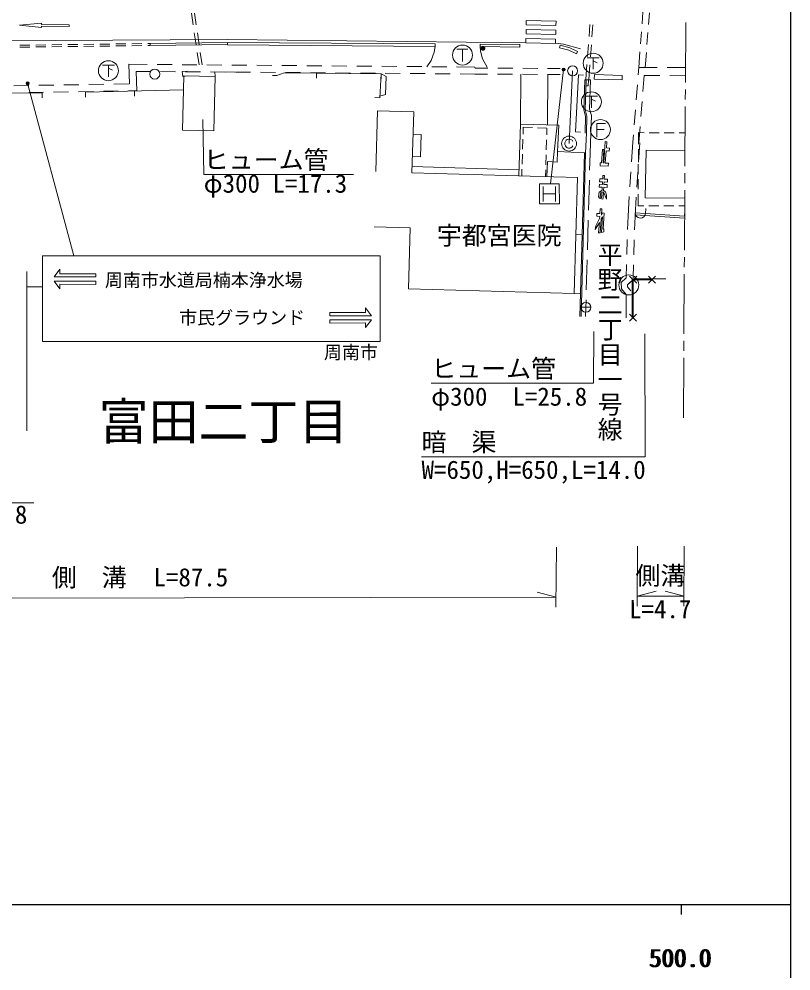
# Model space of a CAD drawing. Units: millimetres, scale not verified. Extents: x 40000 to 680000, y 20000 to 380000.
# Drawn here: x 501712 to 579000, y 198357 to 293704 of the extents above; entities that cross this region are included whole.
import ezdxf
from ezdxf.enums import TextEntityAlignment as Align

# ---------------------------------------------------------------- set-up
doc = ezdxf.new("R2010")
doc.units = ezdxf.units.MM
doc.header["$LTSCALE"] = 1000
doc.linetypes.add('CHAIN', pattern=[18.5, 12, -1.5, 3.5, -1.5])
for name, color, linetype, lineweight in [('M-BGD', 7, 'Continuous', 13), ('M-BMK', 2, 'CHAIN', 13), ('M-STR-HTXT', 7, 'Continuous', 13), ('M-STR-STRC', 7, 'Continuous', 13), ('M-TTL-BAND', 7, 'Continuous', 25)]:
    doc.layers.add(name, color=color, linetype=linetype, lineweight=lineweight)
doc.layers.add('M-BMK-HTXT', color=7, linetype='Continuous')
doc.styles.add('@ＭＳ ゴシック', font='')
doc.styles.add('ＭＳ ゴシック', font='')
doc.styles.get('@ＭＳ ゴシック').set_extended_font_data('@MS Gothic')
doc.styles.get('ＭＳ ゴシック').set_extended_font_data('MS Gothic')

msp = doc.modelspace()

# ---------------------------------------------------------------- linework, layer by layer
at = {"layer": 'M-BGD'}
for p, q in [((518968, 294297), (519144, 293111)), ((519271, 294298), (519447, 293111)), ((564181, 294409), (564090, 293213)), ((564828, 294336), (564736, 293140)), ((552502, 293558), (552494, 293108)), ((555468, 293040), (552494, 293108)), ((555479, 293490), (552502, 293558)), ((555479, 293490), (555468, 293040)), ((558868, 293144), (558780, 291948)), ((559167, 293123), (559079, 291926)), ((519262, 292319), (519439, 291132)), ((519565, 292320), (519742, 291133)), ((552482, 292658), (552474, 292208)), ((555448, 292140), (552474, 292208)), ((555458, 292590), (552482, 292658)), ((555458, 292590), (555448, 292140)), ((564028, 292415), (563937, 291218)), ((564675, 292342), (564583, 291146)), ((501796, 290882), (502796, 290895)), ((501797, 291082), (502797, 291095)), ((503396, 290903), (504396, 290916)), ((503397, 291103), (504397, 291116)), ((504996, 290924), (505995, 290937)), ((504997, 291124), (505997, 291137)), ((506595, 290945), (507595, 290958)), ((506597, 291145), (507597, 291158)), ((508195, 290966), (509195, 290979)), ((508197, 291166), (509197, 291179)), ((509795, 290987), (510795, 291000)), ((509797, 291187), (510797, 291200)), ((511395, 291008), (512395, 291021)), ((511397, 291208), (512396, 291221)), ((512995, 291029), (513995, 291042)), ((512996, 291229), (513996, 291242)), ((514595, 291050), (514846, 291053)), ((514596, 291250), (514843, 291253)), ((514843, 291253), (522574, 291355)), ((514843, 291253), (514846, 291053)), ((514846, 291053), (522576, 291155)), ((522574, 291355), (522572, 291105)), ((522572, 291105), (543375, 290955)), ((522574, 291355), (543377, 291205)), ((522589, 291655), (552453, 291315)), ((543375, 290955), (543263, 290374)), ((543377, 291205), (543375, 290955)), ((547895, 291187), (547892, 290937)), ((547892, 290937), (551838, 290888)), ((547905, 290498), (547892, 290937)), ((547895, 291187), (551841, 291138)), ((551841, 291138), (551838, 290888)), ((552461, 291758), (552453, 291308)), ((555427, 291240), (552453, 291308)), ((555438, 291690), (552461, 291758)), ((555438, 291690), (555427, 291240)), ((555890, 291072), (555824, 290831)), ((558722, 291150), (558634, 289953)), ((559021, 291128), (558934, 289931)), ((519557, 290341), (519739, 289114)), ((519860, 290342), (520043, 289112)), ((543263, 290374), (542968, 289539)), ((545559, 290697), (546659, 290698)), ((546109, 290697), (546111, 289447)), ((548112, 289724), (547905, 290498)), ((557621, 290460), (557518, 290233)), ((563876, 290421), (563756, 288862)), ((564522, 290348), (564408, 288860)), ((510059, 289076), (511259, 289077)), ((510659, 289077), (510660, 287927)), ((514529, 289155), (512710, 289169)), ((512770, 287209), (512710, 289169)), ((517029, 289135), (515529, 289147)), ((519529, 289116), (518029, 289127)), ((522029, 289096), (520529, 289108)), ((524529, 289077), (523029, 289088)), ((527028, 289057), (525529, 289069)), ((529528, 289037), (528028, 289049)), ((532028, 289018), (530528, 289030)), ((534528, 288998), (533028, 289010)), ((537028, 288979), (535528, 288990)), ((539528, 288959), (538028, 288971)), ((542028, 288939), (540528, 288951)), ((542968, 289539), (542555, 288918)), ((544528, 288920), (543028, 288932)), ((547347, 288898), (545528, 288912)), ((548590, 288896), (548112, 289724)), ((558576, 289155), (558465, 287631)), ((558594, 289824), (559794, 289825)), ((558875, 289133), (558764, 287609)), ((559194, 289824), (559195, 288674)), ((559194, 289524), (559594, 289325)), ((510659, 288777), (511060, 288577)), ((514887, 288452), (513432, 288463)), ((513491, 286520), (513432, 288463)), ((517387, 288432), (515887, 288444)), ((518058, 288446), (518556, 288488)), ((518099, 287959), (518058, 288446)), ((518197, 288026), (518067, 282581)), ((518099, 287959), (518597, 288001)), ((521357, 287950), (518197, 288026)), ((519887, 288413), (518387, 288425)), ((522387, 288393), (520887, 288405)), ((521357, 287950), (521227, 282505)), ((524887, 288374), (523387, 288385)), ((527387, 288354), (525887, 288366)), ((529887, 288335), (528387, 288346)), ((532387, 288315), (530887, 288327)), ((531503, 288285), (531499, 287785)), ((534886, 288295), (533387, 288307)), ((537386, 288276), (535886, 288288)), ((537978, 288230), (537478, 288257)), ((537978, 288230), (537847, 285825)), ((537978, 288230), (537973, 287730)), ((538462, 287963), (537978, 288230)), ((539886, 288256), (538386, 288268)), ((542386, 288237), (540886, 288248)), ((544886, 288217), (543386, 288229)), ((547341, 288198), (545886, 288209)), ((548617, 288190), (547341, 288198)), ((547384, 288799), (547347, 288898)), ((548641, 288791), (547384, 288799)), ((551117, 288176), (549617, 288185)), ((551141, 288776), (549641, 288785)), ((551949, 288171), (551920, 283160)), ((553617, 288162), (552117, 288170)), ((553640, 288762), (552140, 288770)), ((555893, 288148), (554617, 288156)), ((554664, 288155), (554635, 283100)), ((555897, 288748), (554640, 288756)), ((556240, 288645), (554924, 277193)), ((557139, 288514), (556786, 281225)), ((557436, 282408), (557714, 288106)), ((557714, 288106), (558214, 288082)), ((559307, 287695), (559322, 288144)), ((559322, 288144), (562103, 288052)), ((562103, 288052), (562088, 287602)), ((563697, 288101), (563756, 288862)), ((563756, 288862), (565597, 288857)), ((564295, 288061), (564168, 286431)), ((565864, 288049), (564295, 288061)), ((566597, 288854), (568438, 288849)), ((568433, 288030), (566864, 288042)), ((501204, 287026), (502704, 287050)), ((503704, 287066), (505204, 287090)), ((506204, 287105), (507704, 287129)), ((508703, 287145), (510203, 287168)), ((511203, 287184), (512770, 287209)), ((558946, 287608), (558376, 287628)), ((558473, 287012), (558710, 287004)), ((558496, 287624), (558733, 287615)), ((558733, 287615), (558710, 287004)), ((558946, 287608), (558839, 284686)), ((559307, 287695), (562088, 287602)), ((563502, 285609), (563619, 287104)), ((488458, 286183), (504013, 286322)), ((502677, 286350), (504177, 286373)), ((504013, 286322), (504018, 285822)), ((505177, 286389), (506676, 286413)), ((507676, 286428), (509176, 286452)), ((508360, 286363), (518170, 286618)), ((508360, 286363), (508373, 285864)), ((510176, 286468), (511676, 286492)), ((512676, 286507), (513491, 286520)), ((513265, 286491), (513278, 285991)), ((518170, 286618), (518183, 286118)), ((537847, 285825), (537348, 285852)), ((558415, 285964), (559615, 285965)), ((559015, 285964), (559017, 284814)), ((559016, 285664), (559416, 285465)), ((564090, 285434), (563973, 283938)), ((537422, 278422), (537607, 284517)), ((558839, 284686), (559013, 284045)), ((563307, 283116), (563424, 284612)), ((559013, 284045), (558979, 282270)), ((560424, 283254), (559549, 283253)), ((559549, 283253), (559551, 281878)), ((521227, 282505), (518067, 282581)), ((551767, 277989), (551920, 283160)), ((552174, 282172), (552194, 282865)), ((553129, 282835), (552194, 282865)), ((554564, 282788), (553629, 282818)), ((554544, 282098), (554564, 282788)), ((557436, 282408), (557935, 282384)), ((558529, 282290), (558442, 280265)), ((558979, 282270), (558891, 280246)), ((559550, 282628), (560300, 282629)), ((563735, 282323), (563728, 281163)), ((564318, 282321), (563735, 282323)), ((563895, 282941), (563768, 281312)), ((565818, 282316), (564818, 282319)), ((567318, 282311), (566318, 282314)), ((568401, 282308), (567818, 282310)), ((541163, 282164), (541974, 282139)), ((541906, 279894), (541974, 282139)), ((552129, 280673), (552159, 281672)), ((554500, 280599), (554529, 281599)), ((556410, 281450), (556373, 281300)), ((556373, 281300), (556373, 281150)), ((556485, 281563), (556410, 281450)), ((556598, 281638), (556485, 281563)), ((556710, 281675), (556598, 281638)), ((556860, 281675), (556710, 281675)), ((556973, 281638), (556860, 281675)), ((557085, 281563), (556973, 281638)), ((557160, 281451), (557085, 281563)), ((560260, 279289), (560405, 281428)), ((560555, 281418), (560405, 281427)), ((560555, 281418), (560516, 280800)), ((563042, 279404), (563170, 281358)), ((563170, 281358), (563229, 282119)), ((563868, 281313), (563741, 279365)), ((555625, 280436), (558364, 280292)), ((556373, 281150), (556411, 281000)), ((556411, 281000), (556486, 280888)), ((556486, 280888), (556598, 280813)), ((556598, 280813), (556711, 280775)), ((556711, 280775), (556861, 280775)), ((556861, 280775), (556973, 280813)), ((556973, 280813), (557086, 280888)), ((557086, 280888), (557161, 281001)), ((560038, 279297), (560129, 280637)), ((560278, 280621), (560129, 280637)), ((560188, 279294), (560278, 280621)), ((560492, 280494), (560410, 279279)), ((560805, 280460), (560492, 280494)), ((560838, 280765), (560516, 280800)), ((560838, 280765), (560805, 280460)), ((563725, 280663), (563719, 279663)), ((564495, 280567), (564394, 275792)), ((568390, 280551), (564495, 280567)), ((541095, 279919), (541907, 279895)), ((552085, 279173), (552115, 280173)), ((554455, 279100), (554485, 280099)), ((554568, 277906), (554613, 279425)), ((558321, 280262), (557864, 263914)), ((558441, 280258), (557984, 263910)), ((558891, 280246), (558844, 278569)), ((541064, 278919), (551785, 278591)), ((552050, 277980), (552070, 278673)), ((554420, 277910), (554441, 278600)), ((559889, 279003), (559903, 279303)), ((560700, 278965), (559889, 279003)), ((560038, 279297), (559903, 279303)), ((560260, 279289), (560188, 279294)), ((560715, 279264), (560410, 279279)), ((560700, 278965), (560715, 279264)), ((563716, 279163), (563709, 278163)), ((557624, 277816), (557281, 266201)), ((558816, 277570), (558733, 274571)), ((559854, 277704), (559826, 277411)), ((559854, 277704), (560156, 277685)), ((560177, 278041), (560156, 277685)), ((560177, 278041), (560327, 278032)), ((560327, 278032), (560306, 277676)), ((560306, 277676), (560642, 277656)), ((560642, 277656), (560625, 277365)), ((562879, 276910), (562977, 278407)), ((563676, 278367), (563578, 276870)), ((563706, 277663), (563700, 276663)), ((553808, 277192), (555808, 277194)), ((553810, 275192), (553808, 277192)), ((554184, 276942), (554185, 275442)), ((555434, 276944), (555435, 275444)), ((555808, 277194), (555810, 275194)), ((559819, 277167), (559807, 276870)), ((559807, 276870), (560112, 276860)), ((560087, 276556), (559810, 276375)), ((559819, 277167), (560125, 277147)), ((559826, 277411), (560144, 277396)), ((560112, 276860), (560087, 276556)), ((560144, 277396), (560125, 277147)), ((560261, 276847), (560236, 276543)), ((560417, 276403), (560236, 276543)), ((560257, 276848), (560594, 276828)), ((560294, 277384), (560274, 277135)), ((560274, 277135), (560603, 277118)), ((560288, 277385), (560625, 277365)), ((560603, 277118), (560594, 276828)), ((554184, 276192), (555434, 276194)), ((559810, 276375), (559745, 275908)), ((559745, 275908), (559836, 275764)), ((559836, 275764), (560019, 275683)), ((559958, 276354), (559893, 275887)), ((559893, 275887), (560045, 275792)), ((559958, 276354), (560089, 276393)), ((560019, 275683), (560179, 275672)), ((560045, 275792), (560089, 276393)), ((560179, 275672), (560195, 275781)), ((560195, 275781), (560239, 276382)), ((560520, 275657), (560239, 276382)), ((560417, 276403), (560548, 276053)), ((560548, 276053), (560520, 275657)), ((562686, 273958), (562814, 275912)), ((563512, 275872), (563385, 273924)), ((563697, 276163), (563690, 275004)), ((568363, 275776), (564394, 275792)), ((555810, 275194), (553810, 275192)), ((559898, 274700), (559875, 274219)), ((560064, 274695), (559898, 274700)), ((560035, 274064), (560064, 274695)), ((564274, 275002), (563690, 275004)), ((564444, 274222), (564477, 274721)), ((565774, 274997), (564774, 275000)), ((567274, 274992), (566274, 274996)), ((568358, 274989), (567774, 274991)), ((559844, 273734), (559454, 273005)), ((559551, 274226), (559547, 273945)), ((559547, 273945), (559855, 273918)), ((559875, 274219), (559551, 274226)), ((559855, 273918), (559844, 273734)), ((559892, 272296), (559997, 273677)), ((559997, 273677), (560131, 273890)), ((560131, 273890), (560020, 272321)), ((560140, 274286), (560035, 274064)), ((560313, 274252), (560140, 274286)), ((560201, 272687), (560313, 274252)), ((562644, 272627), (562686, 273958)), ((563385, 273924), (563343, 272599)), ((568351, 273766), (563390, 274091)), ((563409, 274290), (564444, 274222)), ((568353, 273967), (564444, 274222)), ((568353, 273967), (568385, 274466)), ((558705, 273571), (558621, 270572)), ((559400, 272616), (559819, 273324)), ((559454, 273005), (559400, 272616)), ((559819, 273324), (559738, 272290)), ((560250, 272701), (560201, 272687)), ((560258, 272404), (560250, 272701)), ((557456, 272110), (558093, 272091)), ((559738, 272290), (559892, 272296)), ((560020, 272321), (560258, 272404)), ((562565, 270129), (562612, 271628)), ((563312, 271600), (563265, 270101)), ((558593, 269573), (558509, 266574)), ((562492, 267798), (562534, 269129)), ((563233, 269101), (563191, 267776)), ((562845, 267241), (563554, 267946)), ((562847, 267948), (563552, 267239)), ((565452, 267941), (564743, 267236)), ((564745, 267943), (565450, 267234)), ((562015, 267299), (562492, 267798)), ((562033, 266669), (562015, 267299)), ((562926, 267384), (562622, 267066)), ((562622, 267066), (562627, 266890)), ((563100, 267694), (563089, 263783)), ((566457, 267685), (563100, 267694)), ((563189, 263782), (563200, 267594)), ((563200, 267594), (565097, 267589)), ((557928, 266183), (557280, 266201)), ((562496, 266102), (562033, 266669)), ((562489, 263784), (562496, 266102)), ((562627, 266890), (562960, 266482)), ((558481, 265574), (558434, 263898)), ((557972, 264832), (558972, 264833)), ((562834, 263430), (563544, 264135)), ((562836, 264137), (563542, 263428))]:
    msp.add_line(p, q, dxfattribs=at)
for points in [[(555428, 291289), (556230, 291203), (557930, 290734)], [(555824, 290831), (556772, 290573), (557518, 290233)], [(555890, 291072), (556857, 290809), (557621, 290460)], [(521357, 287950), (521329, 288410), (523309, 288377)], [(527095, 288046), (527535, 288036), (528266, 288313), (537978, 288230)], [(537852, 285965), (538407, 286158), (538462, 287963)], [(558376, 287628), (558266, 284620), (558441, 283975), (558409, 282281)], [(558496, 287624), (558387, 284634), (558562, 283990), (558529, 282279)], [(557624, 277816), (541046, 278306), (541230, 284401), (537607, 284517)], [(551920, 283160), (555742, 283076), (555625, 280436)], [(554613, 279425), (555576, 279380), (555625, 280436)], [(557280, 266201), (540701, 266691), (540886, 272786), (537262, 272903)]]:
    msp.add_lwpolyline(points, dxfattribs=at)
for centre, radius in [((546110, 290097), 1000), ((548159, 290770), 200), ((548159, 290770), 164), ((548159, 290770), 127), ((548159, 290770), 90.9), ((548159, 290770), 54.5), ((548159, 290770), 18.2), ((559194, 289274), 1000), ((510660, 288527), 1000), ((557139, 288514), 500), ((515303, 288186), 500), ((556240, 288645), 150), ((556240, 288645), 120), ((556240, 288645), 90), ((556240, 288645), 60), ((556240, 288645), 30), ((556240, 288645), 12), ((559016, 285414), 1000), ((559925, 282629), 1000), ((556786, 281225), 750), ((562766, 267070), 1000), ((558472, 264832), 500)]:
    msp.add_circle(centre, radius, dxfattribs=at)
msp.add_arc((563928, 274275), 519, 178.35832, 354.15454, dxfattribs=at)
at = {"layer": 'M-BMK'}
for p, q in [((568431, 287357), (568466, 293357)), ((568421, 285657), (568427, 286657)), ((568382, 278957), (568417, 284957)), ((568373, 277257), (568378, 278257)), ((568334, 270557), (568369, 276557)), ((568324, 268857), (568330, 269857)), ((568285, 262157), (568320, 268157)), ((568275, 260457), (568281, 261457)), ((568236, 253757), (568271, 259757))]:
    msp.add_line(p, q, dxfattribs=at)
at = {"layer": 'M-STR-HTXT'}
for p, q in [((502571, 287268), (507201, 269991)), ((559263, 262404), (559239, 257219)), ((564375, 262159), (564415, 249866)), ((559239, 257219), (542976, 257229)), ((564415, 249866), (542013, 249861)), ((555474, 234795), (555521, 240795)), ((563624, 240910), (563608, 234910)), ((568306, 240897), (568290, 234897)), ((555482, 235795), (465876, 235658)), ((555482, 235795), (553581, 236292)), ((563610, 235910), (565512, 236405)), ((563610, 235910), (568292, 235897)), ((568292, 235897), (566394, 236402))]:
    msp.add_line(p, q, dxfattribs=at)
for points in [[(520122, 283625), (520200, 278139), (535200, 278140)], [(487614, 264277), (488178, 245255), (503177, 245255)]]:
    msp.add_lwpolyline(points, dxfattribs=at)
for radius in [150, 120, 90, 60, 30, 12]:
    msp.add_circle((502571, 287268), radius, dxfattribs=at)
at = {"layer": 'M-STR-STRC'}
for p, q in [((501747, 293103), (503950, 293299)), ((503944, 292849), (501747, 293103)), ((503944, 292849), (503946, 292999)), ((503946, 292999), (506745, 292962)), ((503948, 293149), (503950, 293299)), ((503948, 293149), (506747, 293112)), ((506745, 292962), (506747, 293112)), ((492341, 291458), (522589, 291655)), ((504065, 269991), (504064, 261409)), ((537871, 269991), (504065, 269991)), ((537871, 261409), (537871, 269991)), ((502505, 268431), (502505, 252443)), ((504065, 266871), (502505, 266871)), ((537871, 261409), (504064, 261409))]:
    msp.add_line(p, q, dxfattribs=at)
for points in [[(509083, 267871), (505222, 267871), (505802, 268644), (505805, 268176), (509385, 268195), (509385, 267871)], [(509083, 267450), (505222, 267449), (505802, 266677), (505805, 267145), (509385, 267126), (509385, 267450)], [(533135, 263990), (536996, 263990), (536416, 264763), (536413, 264295), (532833, 264313), (532833, 263990)], [(533135, 263568), (536996, 263568), (536416, 262796), (536413, 263264), (532833, 263245), (532833, 263568)]]:
    msp.add_lwpolyline(points, close=True, dxfattribs=at)
at = {"layer": 'M-TTL-BAND'}
for p, q in [((579000, 20000), (579000, 370000)), ((40000, 205000), (579000, 205000)), ((568000, 205000), (568000, 204000))]:
    msp.add_line(p, q, dxfattribs=at)

# ---------------------------------------------------------------- texts
at = {"layer": 'M-BMK-HTXT'}
for s, height, rotation, style, p in [('宇都宮医院', 1833, 0.059, 'ＭＳ ゴシック', (543541, 270553)), ('平野二丁目一号線', 1833, 270, '@ＭＳ ゴシック', (559400, 271380)), ('富田二丁目', 3666, 0.059, 'ＭＳ ゴシック', (509684, 250461))]:
    msp.add_text(s, height=height, rotation=rotation, dxfattribs=dict(at, style=style)).set_placement(p, align=Align.BOTTOM_LEFT)
at = {"layer": 'M-STR-HTXT', "style": 'ＭＳ ゴシック'}
for s, p in [('ヒューム管', (520200, 278139)), ('ヒューム管', (542976, 257229)), ('φ300\u3000L=25.8', (542976, 254424)), ('暗\u3000渠', (542013, 249861)), ('W=650,H=650,L=14.0', (542013, 247096))]:
    msp.add_text(s, height=1833, dxfattribs=at).set_placement(p, align=Align.BOTTOM_LEFT)
msp.add_text('φ300 L=17.3', height=1833, dxfattribs=at).set_placement((520200, 278139), align=Align.TOP_LEFT)
for s, p in [('φ450 L=19.8', (488177, 244977)), ('側溝', (563431, 238871)), ('L=4.7', (562789, 235519))]:
    msp.add_text(s, height=1833, rotation=0.059, dxfattribs=at).set_placement(p, align=Align.TOP_LEFT)
for s, p in [('側\u3000溝', (504989, 236308)), ('L=87.5', (515175, 236325))]:
    msp.add_text(s, height=1833, rotation=0.059, dxfattribs=at).set_placement(p, align=Align.BOTTOM_LEFT)
at = {"layer": 'M-STR-STRC', "style": 'ＭＳ ゴシック'}
msp.add_text('周南市水道局楠本浄水場', height=1320, rotation=0.022, dxfattribs=at).set_placement((520209, 267555), align=Align.MIDDLE_CENTER)
for s, p in [('市民グラウンド', (517748, 262740)), ('周南市', (532244, 259264))]:
    msp.add_text(s, height=1320, rotation=0.022, dxfattribs=at).set_placement(p, align=Align.BOTTOM_LEFT)
at = {"layer": 'M-TTL-BAND', "style": 'ＭＳ ゴシック'}
for p in [(567844, 198195), (568000, 198195)]:
    msp.add_text('500.0', height=1833, dxfattribs=at).set_placement(p, align=Align.BOTTOM_CENTER)

doc.saveas('drawing.dxf')
